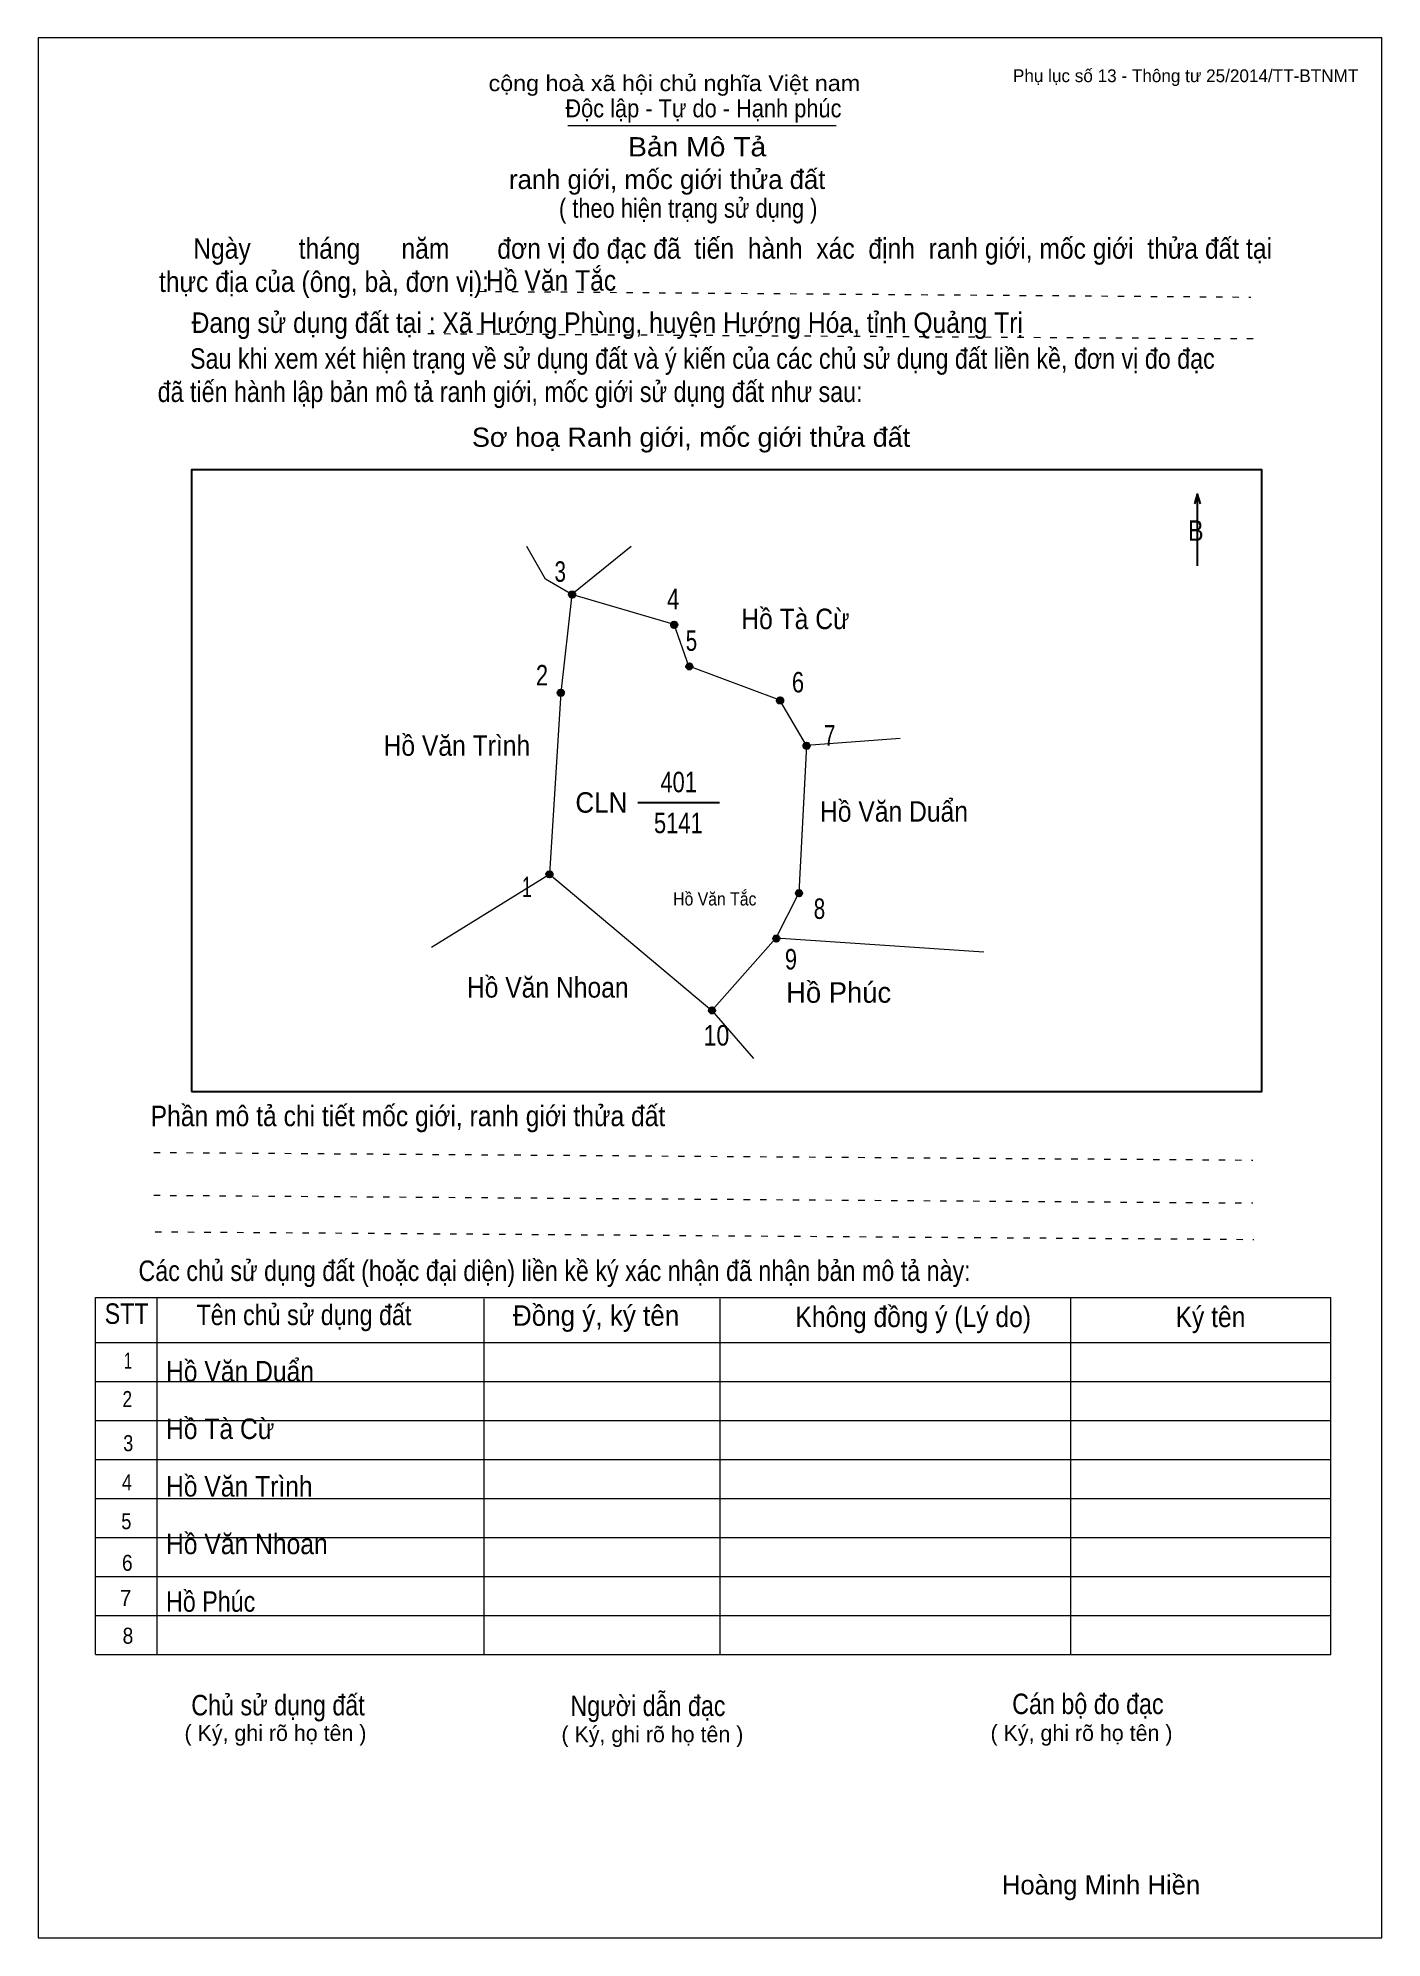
# Model space of a CAD drawing. Header units: centimetres. Extents: x 0 to 21, y 0 to 29.7.
import ezdxf
from ezdxf.enums import TextEntityAlignment as Align

# ---------------------------------------------------------------- set-up
doc = ezdxf.new("R2010")
doc.units = ezdxf.units.CM
doc.header["$LTSCALE"] = 0.13
doc.linetypes.add('DOTTED', pattern=[1.5, 0.3, -1.2])
for name, color, linetype, lineweight in [('1', 7, 'Continuous', 13), ('32', 7, 'Continuous', 25), ('33', 7, 'Continuous', 25), ('61', 7, 'Continuous', 13), ('62', 7, 'Continuous', 13)]:
    doc.layers.add(name, color=color, linetype=linetype, lineweight=lineweight)
doc.layers.add('34', color=7, linetype='Continuous')
doc.layers.add('63', color=7, linetype='Continuous')

msp = doc.modelspace()

# ---------------------------------------------------------------- hatches: boundary and pattern name
at = {"layer": '32'}
for points in [[(8.3955, 21, 1), (8.2955, 21, 1)], [(9.9909, 20.5273, 1), (9.8909, 20.5273, 1)], [(10.2273, 19.8773, 1), (10.1273, 19.8773, 1)], [(8.2182, 19.4636, 1), (8.1182, 19.4636, 1)], [(11.6455, 19.3455, 1), (11.5455, 19.3455, 1)], [(12.0591, 18.6364, 1), (11.9591, 18.6364, 1)], [(8.0409, 16.6273, 1), (7.9409, 16.6273, 1)], [(11.9409, 16.3318, 1), (11.8409, 16.3318, 1)], [(11.5864, 15.6227, 1), (11.4864, 15.6227, 1)], [(10.5818, 14.5, 1), (10.4818, 14.5, 1)]]:
    msp.add_hatch(color=256, dxfattribs=at).paths.add_polyline_path(points)

# ---------------------------------------------------------------- linework, layer by layer
at = {"layer": '1'}
msp.add_lwpolyline([(21, 0), (21, 29.7), (0, 29.7), (0, 0)], close=True, dxfattribs=at)
at = {"layer": '32'}
for centre in [(8.3455, 21), (9.9409, 20.5273), (10.1773, 19.8773), (8.1682, 19.4636), (11.5955, 19.3455), (12.0091, 18.6364), (7.9909, 16.6273), (11.8909, 16.3318), (11.5364, 15.6227), (10.5318, 14.5)]:
    msp.add_circle(centre, 0.05, dxfattribs=at)
at = {"layer": '33'}
msp.add_line((9.37, 17.75), (10.65, 17.75), dxfattribs=at)
at = {"layer": '61'}
for p, q in [((9.27, 21.75), (8.34, 21)), ((13.47, 18.75), (12.01, 18.64)), ((6.15, 15.49), (7.99, 16.63)), ((14.78, 15.41), (11.53, 15.63))]:
    msp.add_line(p, q, dxfattribs=at)
for points in [[(8.34, 21), (7.93, 21.24), (7.64, 21.75)], [(8.34, 21), (8.17, 19.47), (7.99, 16.63), (10.53, 14.5)], [(12.01, 18.64), (11.59, 19.35), (10.17, 19.88), (9.94, 20.53), (8.34, 21)], [(12.01, 18.64), (11.89, 16.34), (11.53, 15.63)], [(11.53, 15.63), (10.53, 14.5), (11.18, 13.75)]]:
    msp.add_lwpolyline(points, dxfattribs=at)
at = {"layer": '62'}
for p, q in [((8.28, 28.33), (12.47, 28.33)), ((0.9, 10.01), (20.2, 10.01)), ((0.9, 4.43), (0.9, 10.01)), ((1.86, 4.43), (1.86, 10.01)), ((6.97, 4.43), (6.97, 9.99)), ((10.66, 4.43), (10.66, 9.99)), ((16.14, 4.43), (16.14, 10.01)), ((20.2, 4.43), (20.2, 10.01)), ((0.9, 9.31), (20.2, 9.31)), ((0.9, 8.7), (20.2, 8.7)), ((0.9, 8.09), (20.2, 8.09)), ((0.9, 7.48), (20.2, 7.48)), ((0.9, 6.87), (20.2, 6.87)), ((0.9, 6.26), (20.2, 6.26)), ((0.9, 5.65), (20.2, 5.65)), ((0.9, 5.04), (20.2, 5.04)), ((0.9, 4.43), (20.2, 4.43))]:
    msp.add_line(p, q, dxfattribs=at)
at = {"layer": '62', "linetype": 'DOTTED'}
for p, q in [((6.89, 25.74), (18.95, 25.65)), ((6.09, 25.08), (19.04, 25)), ((1.81, 12.28), (18.98, 12.16)), ((1.81, 11.61), (18.98, 11.49)), ((1.83, 11.04), (19, 10.92))]:
    msp.add_line(p, q, dxfattribs=at)
at = {"layer": '62', "lineweight": 25}
for p, q in [((18.11, 22.58), (18.11, 21.45)), ((18.11, 22.57), (18.07, 22.42)), ((18.11, 22.57), (18.16, 22.42))]:
    msp.add_line(p, q, dxfattribs=at)
msp.add_lwpolyline([(2.4, 13.23), (19.12, 13.23), (19.12, 22.95), (2.4, 22.95)], close=True, dxfattribs=at)

# ---------------------------------------------------------------- texts
at = {"layer": '32'}
for s, width, p in [('3', 0.75, (8.16, 21.2)), ('4', 0.8, (9.925, 20.77)), ('5', 0.75, (10.21, 20.12)), ('2', 0.8, (7.875, 19.58)), ('6', 0.8, (11.875, 19.47)), ('7', 0.75, (12.37, 18.64)), ('1', 0.65, (7.64, 16.27)), ('8', 0.75, (12.21, 15.93)), ('9', 0.8, (11.765, 15.14)), ('10', 0.85, (10.6, 13.95))]:
    msp.add_text(s, height=0.32, dxfattribs=dict(at, width=width)).set_placement(p, align=Align.CENTER)
at = {"layer": '33'}
for s, height, width, p in [('Hồ Tà Cừ', 0.32, 0.9, (11.835, 20.46)), ('Hồ Văn Trình', 0.32, 0.9, (6.545, 18.48)), ('401', 0.32, 0.8, (10.01, 17.91)), ('Hồ Văn Duẩn', 0.32, 0.9, (13.375, 17.45)), ('5141', 0.32, 0.8, (10.005, 17.27)), ('Hồ Văn Tắc', 0.2047, 0.9, (10.575, 16.14)), ('Hồ Văn Nhoan', 0.32, 0.9, (7.965, 14.7))]:
    msp.add_text(s, height=height, dxfattribs=dict(at, width=width)).set_placement(p, align=Align.CENTER)
at = {"layer": '33', "width": 0.95}
msp.add_text('CLN', height=0.32, dxfattribs=at).set_placement((9.21, 17.59), align=Align.RIGHT)
at = {"layer": '33'}
msp.add_text('Hồ Phúc', height=0.32, dxfattribs=at).set_placement((12.51, 14.62), align=Align.CENTER)
at = {"layer": '34'}
for s, width, p in [('Hồ Văn Tắc', 0.9, (7, 25.75)), ('Hồ Văn Duẩn', 0.9, (2, 8.7)), ('Hồ Tà Cừ', 0.9, (2, 7.8)), ('Hồ Văn Trình', 0.9, (2, 6.9)), ('Hồ Văn Nhoan', 0.9, (2, 6)), ('Hồ Phúc', 0.85, (2, 5.1))]:
    msp.add_text(s, height=0.32, dxfattribs=dict(at, width=width)).set_placement(p)
at = {"layer": '62'}
for s, height, width, p in [('cộng hoà xã hội chủ nghĩa Việt nam', 0.2474, 1.1, (7.04, 28.87)), ('Độc lập - Tự do - Hạnh phúc', 0.2828, 0.9, (8.24, 28.46)), ('Bản Mô Tả', 0.3, 1.1, (9.22, 27.85)), ('( theo hiện trạng sử dụng )', 0.3, 0.85, (8.14, 26.89)), ('     Ngày       tháng      năm       đơn vị đo đạc đã  tiến  hành  xác  định  ranh giới, mốc giới  thửa đất tại ', 0.32, 0.9, (1.89, 26.25)), ('thực địa của (ông, bà, đơn vị): ', 0.32, 0.9, (1.89, 25.73)), ('Đang sử dụng đất tại : Xã Hướng Phùng, huyện Hướng Hóa, tỉnh Quảng Trị', 0.32, 0.9, (2.4, 25.09)), ('     Sau khi xem xét hiện trạng về sử dụng đất và ý kiến của các chủ sử dụng đất liền kề, đơn vị đo đạc ', 0.32, 0.85, (1.87, 24.53)), ('đã tiến hành lập bản mô tả ranh giới, mốc giới sử dụng đất như sau:', 0.32, 0.85, (1.87, 24.01)), ('Sơ hoạ Ranh giới, mốc giới thửa đất', 0.3, 1.05, (6.78, 23.31)), ('B', 0.32, 0.85, (17.97, 21.84)), ('Phần mô tả chi tiết mốc giới, ranh giới thửa đất ', 0.32, 0.9, (1.76, 12.69)), ('Các chủ sử dụng đất (hoặc đại diện) liền kề ký xác nhận đã nhận bản mô tả này:', 0.32, 0.85, (1.57, 10.27))]:
    msp.add_text(s, height=height, dxfattribs=dict(at, width=width)).set_placement(p)
msp.add_text('ranh giới, mốc giới thửa đất', height=0.3, dxfattribs=at).set_placement((7.36, 27.34))
for s, height, width, p in [('STT', 0.32, 0.85, (1.385, 9.6)), ('Tên chủ sử dụng đất', 0.32, 0.85, (4.155, 9.58)), ('Đồng ý, ký tên', 0.32, 0.95, (8.72, 9.57)), ('Không đồng ý (Lý do)', 0.32, 0.9, (13.675, 9.55)), ('Ký tên', 0.32, 0.9, (18.32, 9.55)), ('1', 0.25, 0.7, (1.405, 8.9)), ('2', 0.25, 0.8, (1.395, 8.3)), ('3', 0.25, 0.85, (1.41, 7.61)), ('4', 0.25, 0.85, (1.39, 7)), ('5', 0.25, 0.85, (1.38, 6.39)), ('6', 0.25, 0.9, (1.395, 5.74)), ('7', 0.25, 0.95, (1.37, 5.19)), ('8', 0.25, 0.9, (1.405, 4.6)), ('Người dẫn đạc', 0.32, 0.85, (9.53, 3.47)), ('Chủ sử dụng đất', 0.32, 0.85, (3.75, 3.48)), ('Cán bộ đo đạc', 0.32, 0.85, (16.405, 3.5))]:
    msp.add_text(s, height=height, dxfattribs=dict(at, width=width)).set_placement(p, align=Align.CENTER)
for p in [(3.71, 3.08), (9.6, 3.06), (16.305, 3.08)]:
    msp.add_text('( Ký, ghi rõ họ tên )', height=0.25, dxfattribs=at).set_placement(p, align=Align.CENTER)
at = {"layer": '63'}
msp.add_text('Phụ lục số 13 - Thông tư 25/2014/TT-BTNMT', height=0.2, dxfattribs=at).set_placement((20.63, 29.01), align=Align.RIGHT)
msp.add_text('Hoàng Minh Hiền', height=0.3, dxfattribs=at).set_placement((16.61, 0.68), align=Align.CENTER)

doc.saveas('drawing.dxf')
